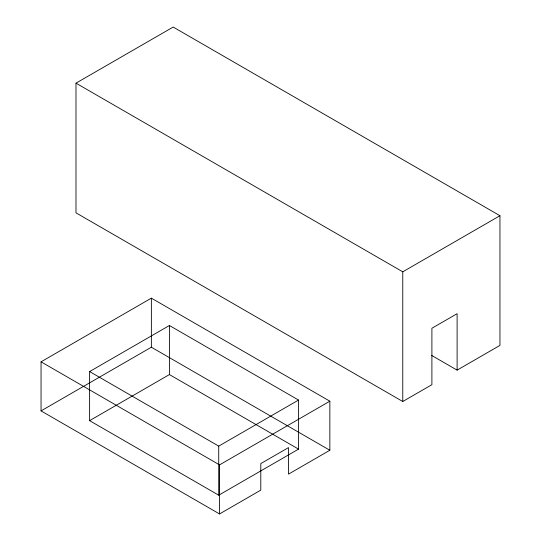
<?xml version="1.0" encoding="UTF-8"?>
<svg xmlns="http://www.w3.org/2000/svg" width="541" height="541" viewBox="0 0 541 541"><rect width="100%" height="100%" fill="white"/><g stroke="black" fill="none" stroke-linecap="round" stroke-linejoin="round"><path stroke-width="0.81" d="M457.111 370.132L457.111 313.699L431.901 328.252L431.901 384.685L402.768 401.503L75.99 212.843L75.99 83.158L173.174 27.05L499.952 215.71L499.952 345.395L457.111 370.132L431.549 355.376M41.048 361.834L151.365 298.145L329.854 401.192L329.854 450.261L288.481 474.146L288.481 447.61L260.789 463.596L260.789 490.132L219.538 513.95L41.048 410.896L41.048 361.834L219.538 464.881L329.854 401.192M89.61 371.579L169.414 325.506L298.537 400.056L298.537 449.125L218.733 495.198L89.61 420.648L89.61 371.579L218.733 446.129L298.537 400.056M41.048 410.896L151.365 347.214L329.854 450.261M89.61 420.648L169.414 374.575L298.537 449.125M75.99 83.158L402.768 271.819L499.952 215.71M402.768 271.819L402.768 401.503M219.538 464.881L219.538 513.95M218.733 446.129L218.733 495.198M169.414 325.506L169.414 374.575M151.365 298.145L151.365 347.214"/></g></svg>
